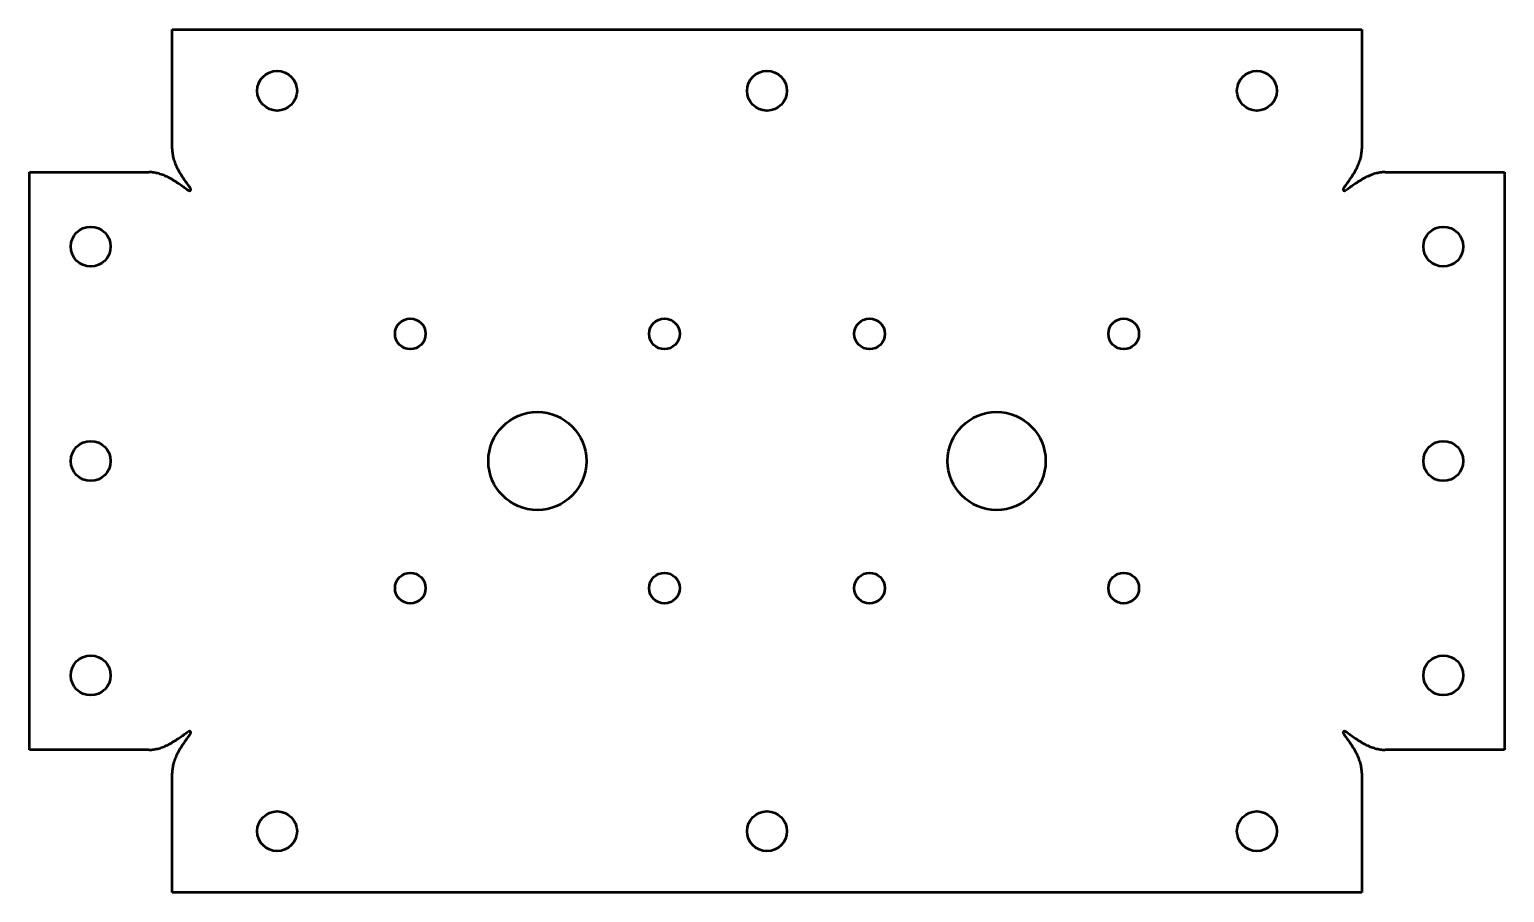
# Model space of a CAD drawing. Header units: millimetres. Extents: x 0 to 482, y 0 to 282.
import ezdxf

# ---------------------------------------------------------------- set-up
doc = ezdxf.new("R2010")
doc.units = ezdxf.units.MM
doc.layers.add('IV_INTERIOR_PROFILES', color=7, linetype='Continuous', lineweight=50)
doc.layers.add('IV_OUTER_PROFILE', color=7, linetype='Continuous', lineweight=50)

msp = doc.modelspace()

# ---------------------------------------------------------------- linework, layer by layer
at = {"layer": 'IV_INTERIOR_PROFILES'}
for centre, radius in [((80.88, 261.76), 6.5), ((240.88, 261.76), 6.5), ((400.88, 261.76), 6.5), ((20, 210.88), 6.5), ((461.76, 210.88), 6.5), ((124.38, 182.38), 5), ((207.38, 182.38), 5), ((274.38, 182.38), 5), ((357.38, 182.38), 5), ((165.88, 140.88), 16), ((315.88, 140.88), 16), ((20, 140.88), 6.5), ((461.76, 140.88), 6.5), ((124.38, 99.38), 5), ((207.38, 99.38), 5), ((274.38, 99.38), 5), ((357.38, 99.38), 5), ((20, 70.88), 6.5), ((461.76, 70.88), 6.5), ((80.88, 20), 6.5), ((240.88, 20), 6.5), ((400.88, 20), 6.5)]:
    msp.add_circle(centre, radius, dxfattribs=at)
at = {"layer": 'IV_OUTER_PROFILE'}
for p, q in [((46.59, 242.76), (46.59, 281.76)), ((46.59, 281.76), (435.17, 281.76)), ((435.17, 281.76), (435.17, 242.76)), ((0, 235.17), (39, 235.17)), ((0, 46.59), (0, 235.17)), ((442.76, 235.17), (481.76, 235.17)), ((481.76, 235.17), (481.76, 46.59)), ((39, 46.59), (0, 46.59)), ((481.76, 46.59), (442.76, 46.59)), ((46.59, 0), (46.59, 39)), ((435.17, 39), (435.17, 0)), ((435.17, 0), (46.59, 0))]:
    msp.add_line(p, q, dxfattribs=at)
for centre, radius, start, end in [((57.58, 242.77), 10.99, 180.051, 184.2518), ((58.28, 242.84), 11.69, 184.3342, 188.3038), ((59.2, 243), 12.63, 188.4008, 192.114), ((423.2, 242.88), 11.98, 347.7857, 351.6995), ((423.97, 242.79), 11.2, 351.6089, 355.7531), ((424.53, 242.76), 10.65, 355.6802, 0.017), ((60.34, 243.27), 13.8, 192.2197, 195.6634), ((61.72, 243.68), 15.24, 195.7727, 198.9439), ((63.34, 244.27), 16.96, 199.0528, 201.9563), ((65.21, 245.06), 18.99, 202.0618, 204.7079), ((67.35, 246.09), 21.37, 204.808, 207.2102), ((69.93, 247.47), 24.29, 207.3115, 209.4698), ((413.68, 246.47), 22.19, 330.4281, 332.7907), ((415.87, 245.38), 19.74, 332.6911, 335.2907), ((417.83, 244.51), 17.6, 335.1877, 338.0427), ((419.53, 243.86), 15.78, 337.9352, 341.0557), ((420.98, 243.39), 14.25, 340.9462, 344.3372), ((422.21, 243.07), 12.99, 344.2291, 347.8878), ((39, 224.53), 10.65, 85.6802, 90.017), ((38.98, 223.97), 11.2, 81.6089, 85.7531), ((38.88, 223.2), 11.98, 77.7857, 81.6995), ((38.69, 222.21), 12.99, 74.2291, 77.8878), ((38.37, 220.98), 14.25, 70.9462, 74.3372), ((37.9, 219.53), 15.78, 67.9352, 71.0557), ((37.25, 217.83), 17.6, 65.1877, 68.0427), ((36.38, 215.87), 19.74, 62.6911, 65.2907), ((35.29, 213.68), 22.19, 60.4281, 62.7907), ((32.93, 209.41), 27.07, 58.5603, 60.5367), ((29.67, 203.94), 33.43, 57.0559, 58.6851), ((24.99, 196.56), 42.18, 55.8569, 57.1681), ((16.31, 183.46), 57.88, 54.0823, 56.0267), ((75.83, 250.88), 31.1, 209.5914, 211.3116), ((82.47, 255.01), 38.93, 211.4299, 212.8291), ((91.83, 261.16), 50.13, 212.9358, 214.0391), ((127.09, 285.57), 93.01, 214.3405, 215.5505), ((473.44, 536.89), 520.93, 215.8913, 216.1102), ((325.27, 306.6), 129.16, 323.5578, 324.4407), ((383.46, 265.45), 57.88, 324.0823, 326.0267), ((396.56, 256.78), 42.18, 325.8569, 327.1681), ((485.57, 154.67), 93.01, 124.3405, 125.5505), ((403.94, 252.09), 33.43, 327.0559, 328.6851), ((409.41, 248.83), 27.07, 328.5603, 330.5367), ((461.16, 189.93), 50.13, 122.9358, 124.0391), ((455.01, 199.29), 38.93, 121.4299, 122.8291), ((450.88, 205.93), 31.1, 119.5914, 121.3116), ((447.47, 211.83), 24.29, 117.3115, 119.4698), ((446.09, 214.41), 21.37, 114.808, 117.2102), ((445.06, 216.55), 18.99, 112.0618, 114.7079), ((444.27, 218.42), 16.96, 109.0528, 111.9563), ((443.68, 220.04), 15.24, 105.7727, 108.9439), ((443.27, 221.42), 13.8, 102.2197, 105.6634), ((443, 222.56), 12.63, 98.4008, 102.114), ((442.84, 223.48), 11.69, 94.3342, 98.3038), ((442.77, 224.18), 10.99, 90.051, 94.2518), ((-24.84, 125.27), 129.16, 53.5578, 54.4407), ((52.18, 229.58), 0.506, 233.8068, 36.1932), ((429.58, 229.58), 0.506, 143.8068, 306.1932), ((736.89, -191.68), 520.93, 125.8913, 126.1102), ((35.67, 67.35), 21.37, 294.808, 297.2102), ((34.29, 69.93), 24.29, 297.3115, 299.4698), ((30.89, 75.83), 31.1, 299.5914, 301.3116), ((26.75, 82.47), 38.93, 301.4299, 302.8291), ((20.6, 91.83), 50.13, 302.9358, 304.0391), ((-3.8, 127.09), 93.01, 304.3405, 305.5505), ((85.2, 24.99), 42.18, 145.8569, 147.1681), ((-255.13, 473.44), 520.93, 305.8913, 306.1102), ((98.3, 16.31), 57.88, 144.0823, 146.0267), ((156.49, -24.84), 129.16, 143.5578, 144.4407), ((52.18, 52.18), 0.506, 323.8068, 126.1932), ((429.58, 52.18), 0.506, 53.8068, 216.1932), ((8.32, -255.13), 520.93, 35.8913, 36.1102), ((506.6, 156.49), 129.16, 233.5578, 234.4407), ((354.67, -3.8), 93.01, 34.3405, 35.5505), ((389.93, 20.6), 50.13, 32.9358, 34.0391), ((465.45, 98.3), 57.88, 234.0823, 236.0267), ((456.78, 85.2), 42.18, 235.8569, 237.1681), ((452.09, 77.82), 33.43, 237.0559, 238.6851), ((448.83, 72.35), 27.07, 238.5603, 240.5367), ((446.47, 68.08), 22.19, 240.4281, 242.7907), ((445.38, 65.89), 19.74, 242.6911, 245.2907), ((38.99, 57.58), 10.99, 270.051, 274.2518), ((38.92, 58.28), 11.69, 274.3342, 278.3038), ((38.77, 59.2), 12.63, 278.4008, 282.114), ((38.49, 60.34), 13.8, 282.2197, 285.6634), ((38.08, 61.72), 15.24, 285.7727, 288.9439), ((37.49, 63.34), 16.96, 289.0528, 291.9563), ((36.7, 65.21), 18.99, 292.0618, 294.7079), ((62.23, 37.9), 15.78, 157.9352, 161.0557), ((63.93, 37.25), 17.6, 155.1877, 158.0427), ((65.89, 36.38), 19.74, 152.6911, 155.2907), ((68.08, 35.29), 22.19, 150.4281, 152.7907), ((72.35, 32.93), 27.07, 148.5603, 150.5367), ((77.82, 29.67), 33.43, 147.0559, 148.6851), ((399.29, 26.75), 38.93, 31.4299, 32.8291), ((405.93, 30.89), 31.1, 29.5914, 31.3116), ((411.83, 34.29), 24.29, 27.3115, 29.4698), ((414.41, 35.67), 21.37, 24.808, 27.2102), ((416.55, 36.7), 18.99, 22.0618, 24.7079), ((418.42, 37.49), 16.96, 19.0528, 21.9563), ((444.51, 63.93), 17.6, 245.1877, 248.0427), ((443.86, 62.23), 15.78, 247.9352, 251.0557), ((443.39, 60.78), 14.25, 250.9462, 254.3372), ((443.07, 59.56), 12.99, 254.2291, 257.8878), ((442.88, 58.56), 11.98, 257.7857, 261.6995), ((442.79, 57.79), 11.2, 261.6089, 265.7531), ((442.76, 57.23), 10.65, 265.6802, 270.017), ((57.23, 39), 10.65, 175.6802, 180.017), ((57.79, 38.98), 11.2, 171.6089, 175.7531), ((58.56, 38.88), 11.98, 167.7857, 171.6995), ((59.56, 38.69), 12.99, 164.2291, 167.8878), ((60.78, 38.37), 14.25, 160.9462, 164.3372), ((420.04, 38.08), 15.24, 15.7727, 18.9439), ((421.42, 38.49), 13.8, 12.2197, 15.6634), ((422.56, 38.77), 12.63, 8.4008, 12.114), ((423.48, 38.92), 11.69, 4.3342, 8.3038), ((424.18, 38.99), 10.99, 0.051, 4.2518)]:
    msp.add_arc(centre, radius, start, end, dxfattribs=at)

doc.saveas('drawing.dxf')
